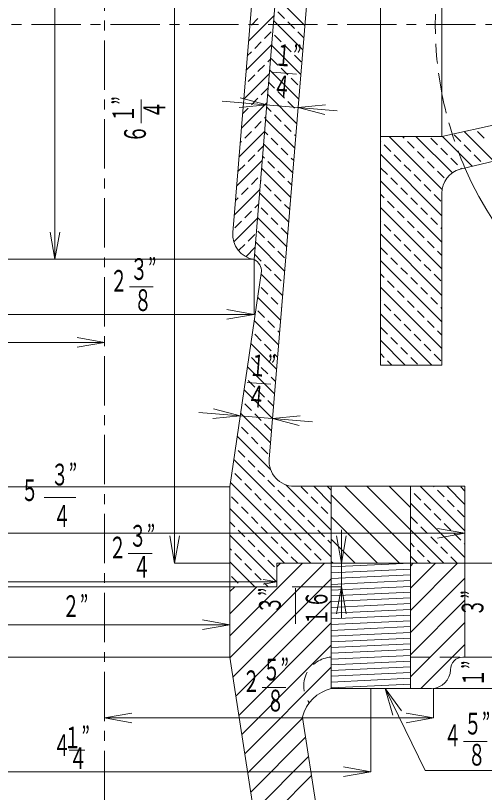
# Model space of a CAD drawing. Units: millimetres, scale not verified. Extents: x -574 to 574, y -406 to 12973.
# Drawn here: x -191.2 to -96.2, y -24.4 to 133.1 of the extents above; entities that cross this region are included whole.
import ezdxf
from ezdxf.enums import TextEntityAlignment as Align

# ---------------------------------------------------------------- set-up
doc = ezdxf.new("R2010")
doc.units = ezdxf.units.MM
doc.header["$LTSCALE"] = 2
doc.linetypes.add('CHAIN1', pattern=[8, 5, -1, 1, -1])
doc.linetypes.add('DASHED2', pattern=[3, 2, -1])
for name, color, linetype, lineweight in [('0-0_0', 3, 'Continuous', 18), ('0-1_芯', 4, 'CHAIN1', 18), ('0-2_寸法', 2, 'Continuous', 18)]:
    doc.layers.add(name, color=color, linetype=linetype, lineweight=lineweight)
doc.styles.add('ＭＳ ゴシック', font='')
doc.styles.get('ＭＳ ゴシック').set_extended_font_data('MS Gothic')

msp = doc.modelspace()

# ---------------------------------------------------------------- linework, layer by layer
at = {"layer": '0-0_0'}
for p, q in [((-117.292, 62.21), (-117.292, 200.203)), ((-135.264, 176.471), (-142.895, 83.566)), ((-128.921, 176.122), (-139.846, 43.118)), ((-140.397, 172.15), (-147.219, 89.1)), ((-104.832, 153.878), (-104.832, 108.535)), ((-132.623, 131.049), (-138.511, 136.937)), ((-144.037, 127.832), (-138.831, 133.038)), ((-143.457, 131.107), (-142.11, 132.454)), ((-136.722, 132.454), (-138.069, 133.801)), ((-133.032, 126.07), (-138.92, 131.958)), ((-134.701, 130.433), (-136.048, 131.78)), ((-140.763, 128.413), (-139.416, 129.76)), ((-132.828, 128.56), (-134.028, 129.76)), ((-142.783, 126.392), (-141.436, 127.739)), ((-137.395, 127.739), (-138.742, 129.086)), ((-144.52, 121.962), (-139.313, 127.168)), ((-133.441, 121.091), (-139.329, 126.979)), ((-135.375, 125.718), (-136.722, 127.065)), ((-144.279, 124.897), (-143.457, 125.718)), ((-133.354, 123.698), (-134.701, 125.045)), ((-142.11, 121.677), (-140.763, 123.024)), ((-140.089, 123.698), (-139.555, 124.233)), ((-138.069, 123.024), (-139.416, 124.371)), ((-145.002, 116.091), (-139.796, 121.298)), ((-133.85, 116.112), (-139.738, 121.999)), ((-136.048, 121.004), (-137.395, 122.351)), ((-144.131, 119.657), (-142.783, 121.004)), ((-134.028, 118.983), (-135.375, 120.33)), ((-141.436, 116.963), (-140.089, 118.31)), ((-138.742, 118.31), (-139.943, 119.51)), ((-134.259, 111.133), (-140.147, 117.02)), ((-136.722, 116.289), (-138.069, 117.636)), ((-104.832, 108.535), (-61.978, 118.094)), ((-145.484, 110.221), (-140.278, 115.427)), ((-143.457, 114.942), (-142.11, 116.289)), ((-134.701, 114.269), (-136.048, 115.616)), ((-145.243, 113.156), (-144.131, 114.269)), ((-139.416, 113.595), (-140.352, 114.531)), ((-140.763, 112.248), (-140.519, 112.492)), ((-134.668, 106.153), (-140.556, 112.041)), ((-137.395, 111.575), (-138.742, 112.922)), ((-142.783, 110.228), (-141.436, 111.575)), ((-135.375, 109.554), (-136.722, 110.901)), ((-145.966, 104.351), (-140.76, 109.557)), ((-144.804, 108.207), (-143.457, 109.554)), ((-140.089, 108.88), (-140.761, 109.552)), ((-134.464, 108.643), (-134.701, 108.88)), ((-101.025, 107.533), (-102.372, 108.88)), ((-101.164, 101.911), (-69.218, 109.454)), ((-94.324, 103.526), (-100.336, 109.538)), ((-96.311, 108.207), (-97.658, 109.554)), ((-145.725, 107.286), (-145.478, 107.533)), ((-138.069, 106.86), (-139.416, 108.207)), ((-117.292, 108.535), (-104.832, 108.535)), ((-117.19, 107.533), (-117.292, 107.636)), ((-104.772, 97.81), (-115.498, 108.535)), ((-112.475, 108.207), (-112.804, 108.535)), ((-110.455, 106.186), (-111.802, 107.533)), ((-102.725, 101.151), (-110.109, 108.535)), ((-105.74, 106.86), (-107.087, 108.207)), ((-98.683, 102.497), (-104.742, 108.556)), ((-142.11, 105.513), (-141.001, 106.622)), ((-135.077, 101.174), (-140.965, 107.062)), ((-136.048, 104.839), (-137.395, 106.186)), ((-115.169, 105.513), (-116.516, 106.86)), ((-103.719, 104.839), (-105.066, 106.186)), ((-99.005, 105.513), (-100.352, 106.86)), ((-144.131, 103.492), (-142.783, 104.839)), ((-140.763, 104.166), (-141.17, 104.572)), ((-134.873, 103.664), (-135.375, 104.166)), ((-104.832, 92.482), (-117.292, 104.941)), ((-113.149, 103.492), (-114.496, 104.839)), ((-108.434, 104.166), (-109.781, 105.513)), ((-101.699, 102.819), (-103.046, 104.166)), ((-96.984, 103.492), (-98.331, 104.839)), ((-146.448, 98.48), (-141.242, 103.686)), ((-146.151, 101.472), (-144.804, 102.819)), ((-138.742, 102.145), (-140.089, 103.492)), ((-111.128, 101.472), (-112.475, 102.819)), ((-106.413, 102.145), (-107.76, 103.492)), ((-135.486, 96.195), (-141.374, 102.083)), ((-136.722, 100.125), (-138.069, 101.472)), ((-115.843, 100.798), (-117.19, 102.145)), ((-104.393, 100.125), (-105.74, 101.472)), ((-100.863, 101.983), (-101.025, 102.145)), ((-143.457, 98.778), (-142.11, 100.125)), ((-141.436, 99.451), (-141.579, 99.593)), ((-135.282, 98.685), (-136.048, 99.451)), ((-104.832, 87.093), (-117.292, 99.553)), ((-113.822, 98.778), (-115.169, 100.125)), ((-109.108, 99.451), (-110.455, 100.798)), ((-146.931, 92.61), (-141.724, 97.816)), ((-145.478, 96.757), (-144.131, 98.104)), ((-139.416, 97.431), (-140.763, 98.778)), ((-111.802, 96.757), (-113.149, 98.104)), ((-107.087, 97.431), (-108.434, 98.778)), ((-146.69, 95.545), (-146.151, 96.084)), ((-135.895, 91.216), (-141.783, 97.104)), ((-137.395, 95.41), (-138.742, 96.757)), ((-116.516, 96.084), (-117.292, 96.859)), ((-109.781, 94.737), (-111.128, 96.084)), ((-105.066, 95.41), (-106.413, 96.757)), ((-104.832, 97.032), (-104.832, 62.21)), ((-142.783, 94.063), (-141.966, 94.881)), ((-135.691, 93.705), (-136.722, 94.737)), ((-114.496, 94.063), (-115.843, 95.41)), ((-144.804, 92.042), (-143.457, 93.39)), ((-140.089, 92.716), (-141.436, 94.063)), ((-104.832, 81.705), (-117.292, 94.165)), ((-112.475, 92.042), (-113.822, 93.39)), ((-107.76, 92.716), (-109.108, 94.063)), ((-147, 87.152), (-142.207, 91.946)), ((-146.825, 90.022), (-145.478, 91.369)), ((-136.304, 86.237), (-142.192, 92.125)), ((-138.069, 90.695), (-139.416, 92.042)), ((-117.19, 91.369), (-117.292, 91.471)), ((-110.455, 90.022), (-111.802, 91.369)), ((-105.74, 90.695), (-107.087, 92.042)), ((-136.1, 88.726), (-137.395, 90.022)), ((-115.169, 89.348), (-116.516, 90.695)), ((-104.832, 89.787), (-105.066, 90.022)), ((-144.131, 87.328), (-142.783, 88.675)), ((-140.763, 88.001), (-142.11, 89.348)), ((-104.832, 76.317), (-117.292, 88.777)), ((-113.149, 87.328), (-114.496, 88.675)), ((-108.434, 88.001), (-109.781, 89.348)), ((-146.058, 85.401), (-144.804, 86.654)), ((-136.713, 81.258), (-142.601, 87.145)), ((-138.742, 85.981), (-140.089, 87.328)), ((-111.128, 85.307), (-112.475, 86.654)), ((-106.413, 85.981), (-107.76, 87.328)), ((-144.595, 84.169), (-142.689, 86.075)), ((-136.722, 83.96), (-138.069, 85.307)), ((-115.843, 84.634), (-117.19, 85.981)), ((-104.832, 84.399), (-105.74, 85.307)), ((-203.383, 83.634), (-143.058, 83.634)), ((-141.436, 83.287), (-142.783, 84.634)), ((-113.822, 82.613), (-115.169, 83.96)), ((-109.108, 83.287), (-110.455, 84.634)), ((-139.416, 81.266), (-140.763, 82.613)), ((-104.832, 70.929), (-117.292, 83.389)), ((-111.802, 80.593), (-113.149, 81.94)), ((-107.087, 81.266), (-108.434, 82.613)), ((-141.407, 81.255), (-147.821, 37.53)), ((-137.122, 76.278), (-141.496, 80.652)), ((-137.395, 79.246), (-138.742, 80.593)), ((-116.516, 79.919), (-117.292, 80.695)), ((-105.066, 79.246), (-106.413, 80.593)), ((-114.496, 77.899), (-115.843, 79.246)), ((-109.781, 78.572), (-111.128, 79.919)), ((-140.089, 76.552), (-141.436, 77.899)), ((-104.832, 65.541), (-117.292, 78.001)), ((-112.475, 75.878), (-113.822, 77.225)), ((-107.76, 76.552), (-109.108, 77.899)), ((-137.531, 71.299), (-142.185, 75.953)), ((-138.069, 74.531), (-139.416, 75.878)), ((-105.74, 74.531), (-107.087, 75.878)), ((-117.19, 75.205), (-117.292, 75.307)), ((-115.169, 73.184), (-116.516, 74.531)), ((-110.455, 73.857), (-111.802, 75.205)), ((-140.763, 71.837), (-142.11, 73.184)), ((-137.327, 73.789), (-137.395, 73.857)), ((-106.889, 62.21), (-117.292, 72.613)), ((-113.149, 71.163), (-114.496, 72.51)), ((-108.434, 71.837), (-109.781, 73.184)), ((-104.832, 73.623), (-105.066, 73.857)), ((-137.94, 66.32), (-142.874, 71.254)), ((-138.742, 69.816), (-140.089, 71.163)), ((-106.413, 69.816), (-107.76, 71.163)), ((-115.843, 68.469), (-117.19, 69.816)), ((-111.128, 69.143), (-112.475, 70.49)), ((-141.436, 67.122), (-142.783, 68.469)), ((-137.736, 68.81), (-138.069, 69.143)), ((-113.822, 66.449), (-115.169, 67.796)), ((-109.108, 67.122), (-110.455, 68.469)), ((-104.832, 68.235), (-105.74, 69.143)), ((-138.349, 61.341), (-143.563, 66.555)), ((-139.416, 65.102), (-140.763, 66.449)), ((-112.278, 62.21), (-117.292, 67.224)), ((-107.087, 65.102), (-108.434, 66.449)), ((-111.802, 64.428), (-113.149, 65.775)), ((-142.11, 62.408), (-143.457, 63.755)), ((-138.145, 63.831), (-138.742, 64.428)), ((-116.516, 63.755), (-117.292, 64.53)), ((-114.972, 62.21), (-115.843, 63.081)), ((-109.781, 62.408), (-111.128, 63.755)), ((-105.066, 63.081), (-106.413, 64.428)), ((-138.758, 56.362), (-144.253, 61.856)), ((-140.089, 60.387), (-141.436, 61.734)), ((-104.832, 62.21), (-117.292, 62.21)), ((-142.783, 57.693), (-144.131, 59.04)), ((-138.554, 58.851), (-139.416, 59.714)), ((-139.167, 51.383), (-144.942, 57.157)), ((-140.763, 55.672), (-142.11, 57.019)), ((-143.457, 52.978), (-144.804, 54.325)), ((-138.963, 53.872), (-140.089, 54.999)), ((-139.576, 46.404), (-145.631, 52.458)), ((-141.436, 50.958), (-142.783, 52.305)), ((-144.131, 48.264), (-145.478, 49.611)), ((-139.416, 48.937), (-140.763, 50.284)), ((-139.566, 41.005), (-146.32, 47.759)), ((-142.11, 46.243), (-143.457, 47.59)), ((-144.804, 43.549), (-146.151, 44.896)), ((-140.089, 44.223), (-141.436, 45.57)), ((-127.255, 23.306), (-147.01, 43.061)), ((-142.783, 41.529), (-144.131, 42.876)), ((-145.478, 38.834), (-146.825, 40.182)), ((-140.763, 39.508), (-142.11, 40.855)), ((-131.373, 22.036), (-147.699, 38.362)), ((-143.457, 36.814), (-144.804, 38.161)), ((-138.742, 37.487), (-140.089, 38.834)), ((-127.255, 28.694), (-136.491, 37.93)), ((-198.621, 37.53), (-147.821, 37.53)), ((-147.821, 37.53), (-147.821, 2.986)), ((-136.722, 35.467), (-138.069, 36.814)), ((-134.782, 37.634), (-100.196, 37.634)), ((-132.007, 36.14), (-133.354, 37.487)), ((-127.255, 34.082), (-130.807, 37.634)), ((-127.293, 36.814), (-128.112, 37.634)), ((-127.255, 37.634), (-127.255, -3.364)), ((-111.237, 24.35), (-124.52, 37.634)), ((-104.432, 22.036), (-120.03, 37.634)), ((-111.237, 33.331), (-115.54, 37.634)), ((-111.237, 37.634), (-111.237, -3.364)), ((-111.128, 36.814), (-111.237, 36.923)), ((-100.196, 28.576), (-109.254, 37.634)), ((-106.413, 37.487), (-106.56, 37.634)), ((-104.393, 35.467), (-105.74, 36.814)), ((-100.196, 33.964), (-103.866, 37.634)), ((-100.196, 36.658), (-101.025, 37.487)), ((-100.196, 37.634), (-100.196, 2.986)), ((-146.151, 34.12), (-147.498, 35.467)), ((-141.436, 34.793), (-142.783, 36.14)), ((-134.701, 33.446), (-136.048, 34.793)), ((-129.987, 34.12), (-131.334, 35.467)), ((-113.413, 22.036), (-127.255, 35.878)), ((-109.108, 34.793), (-110.455, 36.14)), ((-102.372, 33.446), (-103.719, 34.793)), ((-136.761, 22.036), (-147.821, 33.095)), ((-144.131, 32.099), (-145.478, 33.446)), ((-139.416, 32.773), (-140.763, 34.12)), ((-127.966, 32.099), (-129.313, 33.446)), ((-100.196, 23.188), (-111.237, 34.229)), ((-107.087, 32.773), (-108.434, 34.12)), ((-137.395, 30.752), (-138.742, 32.099)), ((-132.681, 31.426), (-134.028, 32.773)), ((-105.066, 30.752), (-106.413, 32.099)), ((-100.352, 31.426), (-101.699, 32.773)), ((-146.825, 29.405), (-147.821, 30.401)), ((-142.11, 30.079), (-143.457, 31.426)), ((-135.375, 28.732), (-136.722, 30.079)), ((-130.66, 29.405), (-132.007, 30.752)), ((-117.903, 22.036), (-127.293, 31.426)), ((-109.781, 30.079), (-111.128, 31.426)), ((-103.046, 28.732), (-104.393, 30.079)), ((-144.804, 27.385), (-146.151, 28.732)), ((-140.089, 28.058), (-141.436, 29.405)), ((-128.64, 27.385), (-129.987, 28.732)), ((-107.76, 28.058), (-109.108, 29.405)), ((-138.296, 18.182), (-147.821, 27.707)), ((-138.069, 26.038), (-139.416, 27.385)), ((-133.354, 26.711), (-134.701, 28.058)), ((-122.393, 22.036), (-127.255, 26.898)), ((-105.74, 26.038), (-107.087, 27.385)), ((-101.025, 26.711), (-102.372, 28.058)), ((-142.783, 25.364), (-144.131, 26.711)), ((-136.048, 24.017), (-137.395, 25.364)), ((-131.334, 24.691), (-132.681, 26.038)), ((-127.255, 26), (-127.966, 26.711)), ((-110.455, 25.364), (-111.237, 26.146)), ((-103.719, 24.017), (-105.066, 25.364)), ((-100.196, 25.882), (-100.352, 26.038)), ((-147.498, 24.691), (-147.821, 25.013)), ((-145.478, 22.67), (-146.825, 24.017)), ((-140.763, 23.344), (-142.11, 24.691)), ((-129.313, 22.67), (-130.66, 24.017)), ((-108.434, 23.344), (-109.781, 24.691)), ((-142.775, 17.273), (-147.821, 22.319)), ((-138.742, 21.323), (-140.089, 22.67)), ((-134.067, 22.036), (-135.375, 23.344)), ((-126.883, 22.036), (-127.255, 22.408)), ((-109.82, 22.036), (-111.237, 23.452)), ((-107.126, 22.036), (-107.76, 22.67)), ((-101.738, 22.036), (-103.046, 23.344)), ((-147.821, 7.305), (-133.09, 22.036)), ((-147.798, 2.838), (-128.6, 22.036)), ((-143.457, 20.649), (-144.804, 21.996)), ((-138.296, 22.036), (-138.296, 17.273)), ((-100.196, 22.036), (-138.296, 22.036)), ((-138.296, 21.321), (-137.58, 22.036)), ((-111.237, 22.036), (-127.255, 21.281)), ((-111.237, 20.821), (-127.255, 20.066)), ((-111.237, 12.458), (-101.659, 22.036)), ((-111.237, 16.949), (-106.15, 22.036)), ((-111.237, 21.439), (-110.64, 22.036)), ((-146.151, 17.955), (-147.498, 19.302)), ((-141.436, 18.629), (-142.783, 19.976)), ((-111.237, 19.656), (-127.255, 18.901)), ((-111.237, 7.968), (-100.196, 19.009)), ((-147.197, -1.051), (-127.255, 18.891)), ((-140.081, 17.273), (-140.763, 17.955)), ((-111.237, 18.491), (-127.255, 17.737)), ((-111.237, 17.327), (-127.255, 16.572)), ((-208.146, 17.273), (-138.296, 17.273)), ((-147.821, 11.796), (-142.343, 17.273)), ((-147.821, 16.286), (-146.833, 17.273)), ((-145.469, 17.273), (-145.478, 17.282)), ((-111.237, 16.162), (-127.255, 15.407)), ((-146.597, -4.941), (-127.255, 14.401)), ((-111.237, 14.998), (-127.255, 14.243)), ((-111.237, 3.478), (-100.196, 14.519)), ((-111.237, 13.833), (-127.255, 13.078)), ((-111.237, 12.669), (-127.255, 11.914)), ((-111.237, 11.504), (-127.255, 10.749)), ((-145.996, -8.83), (-127.255, 9.911)), ((-111.237, 10.339), (-127.255, 9.585)), ((-111.237, -1.012), (-100.196, 10.029)), ((-111.237, 9.175), (-127.255, 8.42)), ((-111.237, 8.01), (-127.255, 7.255)), ((-111.237, 6.846), (-127.255, 6.091)), ((-145.395, -12.72), (-127.255, 5.421)), ((-111.237, 5.681), (-127.255, 4.926)), ((-109.099, -3.364), (-100.196, 5.539)), ((-111.237, 4.516), (-127.255, 3.762)), ((-111.237, 3.352), (-127.255, 2.597)), ((-198.621, 2.986), (-147.821, 2.986)), ((-147.821, 2.986), (-121.008, -170.64)), ((-111.237, 2.187), (-127.255, 1.432)), ((-100.573, 2.986), (-100.196, 2.986)), ((-144.795, -16.609), (-127.255, 0.931)), ((-111.237, 1.023), (-127.255, 0.268)), ((-111.237, -0.142), (-127.255, -0.897)), ((-111.237, -1.306), (-127.255, -2.061)), ((-111.237, -2.471), (-127.255, -3.226)), ((-127.255, -3.364), (-106.923, -3.364)), ((-144.194, -20.499), (-133.063, -9.367)), ((-133.085, -9.221), (-108.416, -168.961)), ((-143.593, -24.388), (-132.462, -13.257)), ((-142.993, -28.278), (-131.861, -17.146)), ((-142.392, -32.167), (-131.261, -21.036))]:
    msp.add_line(p, q, dxfattribs=at)
at = {"layer": '0-0_0', "color": 1, "linetype": 'DASHED2'}
msp.add_line((-111.237, 2.986), (-100.196, 2.986), dxfattribs=at)
at = {"layer": '0-0_0'}
for centre, radius, start, end in [((-33.169, 131.207), 73.025, 203.44889, 156.56645), ((-99.752, 97.032), 5.08, 106.13768, 180), ((-142.032, 88.697), 5.202, 175.05667, 260.45537), ((-143.947, 81.255), 2.54, 355.14408, 65.5244), ((-134.782, 42.714), 5.08, 175.14408, 270), ((-100.573, 0.446), 2.54, 90, 180), ((-106.923, 0.446), 3.81, 270, 0), ((-125.374, -11.094), 7.956, 103.67625, 165.6237), ((-132.834, -9.182), 0.254, 165.6237, 188.77886)]:
    msp.add_arc(centre, radius, start, end, dxfattribs=at)
at = {"layer": '0-0_0', "color": 1, "linetype": 'DASHED2'}
for centre, radius, start, end in [((-33.169, 131.207), 73.025, 168.91587, 191.08413), ((-33.169, 131.207), 73.025, 191.08413, 203.44889), ((-126.967, -2.87), 5.863, 92.80778, 215.80485)]:
    msp.add_arc(centre, radius, start, end, dxfattribs=at)
at = {"layer": '0-1_芯'}
for p, q in [((-173.221, 272.023), (-173.221, -217.897)), ((45.973, 131.207), (-330.649, 131.207))]:
    msp.add_line(p, q, dxfattribs=at)
at = {"layer": '0-2_寸法'}
for p, q in [((-159.013, 269.686), (-159.013, 22.036)), ((-183.25, 255.032), (-183.25, 83.634)), ((-139.118, 121.556), (-134.325, 121.162)), ((-165.791, 111.23), (-165.791, 116.039)), ((-149.361, 115.676), (-126.052, 113.761)), ((-140.318, 114.933), (-145.735, 116.354)), ((-140.318, 114.933), (-145.894, 114.415)), ((-133.99, 114.413), (-128.414, 114.931)), ((-133.99, 114.413), (-128.573, 112.992)), ((-183.25, 83.634), (-184.222, 89.149)), ((-183.25, 83.634), (-182.277, 89.149)), ((-142.895, 83.566), (-142.895, 72.466)), ((-168.139, 78.045), (-163.33, 78.045)), ((-142.895, 72.466), (-148.41, 73.438)), ((-173.221, 66.796), (-178.736, 67.768)), ((-173.221, 66.796), (-255.771, 66.796)), ((-173.221, 66.796), (-178.736, 65.823)), ((-144.308, 58.685), (-139.516, 58.291)), ((-145.712, 51.904), (-154.11, 52.594)), ((-145.712, 51.904), (-151.129, 53.325)), ((-145.712, 51.904), (-151.288, 51.387)), ((-145.696, 51.903), (-131.059, 50.701)), ((-139.169, 51.367), (-133.593, 51.884)), ((-139.169, 51.367), (-133.752, 49.946)), ((-185.451, 35.354), (-179.039, 35.354)), ((-125.219, 28.79), (-125.219, 10.888)), ((-100.196, 28.11), (-105.711, 29.082)), ((-159.013, 22.036), (-159.985, 27.551)), ((-159.013, 22.036), (-158.04, 27.551)), ((-125.219, 22.036), (-126.192, 27.551)), ((-125.219, 22.036), (-124.247, 27.551)), ((-168.387, 23.966), (-163.578, 23.966)), ((-147.821, 22.036), (-159.013, 22.036)), ((-138.296, 18.234), (-141.053, 18.72)), ((-134.528, 9.766), (-134.528, 16.979)), ((-125.219, 17.273), (-126.192, 11.758)), ((-198.621, 9.546), (-147.821, 9.546)), ((-147.821, 9.546), (-153.336, 10.519)), ((-147.821, 9.546), (-153.336, 8.574)), ((-100.196, 2.986), (-88.727, 2.986)), ((-141.292, -3.141), (-136.483, -3.141)), ((-119.246, -3.364), (-119.246, -20.232)), ((-116.323, -3.364), (-113.041, -7.902)), ((-116.323, -3.364), (-114.791, -8.751)), ((-173.221, -9.329), (-167.706, -8.357)), ((-173.221, -9.329), (-167.706, -10.301)), ((-173.221, -9.329), (-106.546, -9.329)), ((-106.546, -9.329), (-112.061, -8.357)), ((-100.491, -14.114), (-95.682, -14.114)), ((-180.387, -15.877), (-177.181, -15.877)), ((-119.246, -20.232), (-124.761, -19.26))]:
    msp.add_line(p, q, dxfattribs=at)
for points in [[(-203.383, 72.466), (-142.895, 72.466), (-148.41, 71.493)], [(-246.246, 28.11), (-100.196, 28.11), (-105.711, 27.137)], [(-100.196, 22.036), (-68.257, 22.036), (-67.285, 16.521)], [(-208.146, 18.234), (-138.296, 18.234), (-141.053, 17.747)], [(-135.176, 17.273), (-125.219, 17.273), (-124.247, 11.758)], [(-116.323, -3.364), (-108.261, -19.987), (-64.073, -19.987)], [(-106.546, -3.345), (-106.546, -9.329), (-112.061, -10.301)], [(-106.546, -3.345), (-88.727, -3.345), (-87.754, -8.86)], [(-227.196, -20.232), (-119.246, -20.232), (-124.761, -21.205)]]:
    msp.add_lwpolyline(points, dxfattribs=at)

# ---------------------------------------------------------------- texts
at = {"layer": '0-2_寸法', "style": 'ＭＳ ゴシック', "width": 0.6}
for s, rotation, p in [('１”', 355.304, (-138.982, 121.637)), ('４', 355.304, (-139.329, 115.342)), ('１”', 90, (-165.884, 111.359)), ('４', 90, (-159.581, 112.144)), ('６', 90, (-163.509, 107.245)), ('１”', 355.304, (-144.172, 58.766)), ('４', 355.304, (-144.519, 52.471)), ('３”', 90, (-136.166, 11.759)), ('３”', 90, (-95.105, 11.218)), ('１６', 90, (-126.712, 9.314)), ('１”', 90, (-94.993, -3.033))]:
    msp.add_text(s, height=4.399, rotation=rotation, dxfattribs=at).set_placement(p, align=Align.BOTTOM_LEFT)
for s, p in [('３”', (-168.01, 78.137)), ('２', (-172.123, 75.762)), ('８', (-167.225, 71.834)), ('３”', (-184.079, 36.477)), ('５', (-190.163, 33.31)), ('４', (-183.631, 28.073)), ('３”', (-168.258, 24.059)), ('２', (-172.371, 21.684)), ('４', (-167.472, 17.756)), ('２”', (-181.818, 9.81)), ('５”', (-141.163, -3.049)), ('２', (-145.276, -5.424)), ('８', (-140.377, -9.351)), ('５”', (-100.362, -14.021)), ('１”', (-181.501, -16.816)), ('４', (-104.475, -16.397)), ('４', (-183.643, -18.399)), ('４', (-180.377, -21.018)), ('８', (-99.576, -20.324))]:
    msp.add_text(s, height=4.399, dxfattribs=at).set_placement(p, align=Align.BOTTOM_LEFT)

doc.saveas('drawing.dxf')
